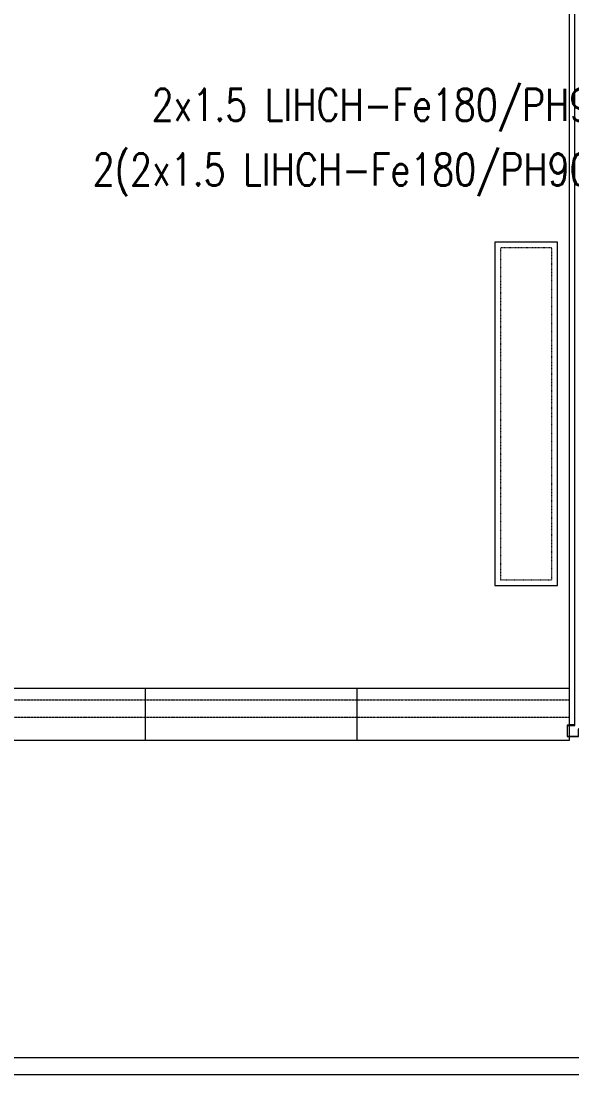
# Model space of a CAD drawing. Extents: x -3709 to 34962, y 0 to 8245.
# Drawn here: x 23302 to 23783, y 0 to 920 of the extents above; entities that cross this region are included whole.
import ezdxf

# ---------------------------------------------------------------- set-up
doc = ezdxf.new("R2010")
doc.units = 0
doc.linetypes.add('DOT2', pattern=[0.125, 0, -0.125])
doc.linetypes.add('HIDDEN', pattern=[0.375, 0.25, -0.125])
doc.layers.get('0').update_dxf_attribs({"color": 9, "lineweight": 9})
for name, color, linetype, lineweight in [('06D', 9, 'Continuous', 9), ('10A', 9, 'Continuous', 9), ('20', 9, 'DOT2', 9), ('40A', 9, 'Continuous', 9), ('E-YAZI', 7, 'Continuous', 30)]:
    doc.layers.add(name, color=color, linetype=linetype, lineweight=lineweight)
doc.styles.add('E-YAZI', font='txttw.shx')

# ---------------------------------------------------------------- blocks, each defined once
blk = doc.blocks.new('cephekompozit2.kat')
at = {"layer": '10A'}
for points in [[(675.08, 25963.77), (675, 29556.27), (679.5, 29556.27), (679.58, 25963.77), (675.08, 25963.77)], [(673.2, 25963.32), (679.7, 25963.32), (679.7, 25968.62), (679.5, 25968.62), (679.5, 25963.52), (673, 25963.52), (673, 25953.52), (683, 25953.52), (683, 25960.02), (687.91, 25960.02), (687.91, 25960.22), (682.8, 25960.22), (682.8, 25953.72), (673.2, 25953.72), (673.2, 25963.32)]]:
    blk.add_lwpolyline(points, dxfattribs=at)
blk = doc.blocks.new('krt-harpusta1')
for points in [[(16786.22, 292.5), (16786.22, 337.5), (14425.84, 337.5), (14425.84, 1327.5), (16786.19, 1327.5), (16786.19, 1372.5), (14380.84, 1372.5), (14380.84, 292.5), (16786.22, 292.5)], [(16415.84, 292.5), (16415.84, 337.5)], [(16600.84, 292.5), (16600.84, 337.5)]]:
    blk.add_lwpolyline(points)
at = {"layer": '06D', "linetype": 'HIDDEN'}
for points in [[(16786.19, 1352.5), (14400.84, 1352.5), (14400.84, 312.5), (16786.22, 312.5), (16786.22, 312.5)], [(16786.19, 1337.5), (14415.84, 1337.5), (14415.84, 327.5), (16786.22, 327.5)]]:
    blk.add_lwpolyline(points, dxfattribs=at)
blk = doc.blocks.new('p-harpuşta')
at = {"layer": '06D'}
blk.add_lwpolyline([(-55, 0), (0, 0), (0, 300), (-55, 300)], close=True, dxfattribs=at)
at = {"layer": '20'}
blk.add_lwpolyline([(-50, 5), (-5, 5), (-5, 295), (-50, 295)], close=True, dxfattribs=at)

msp = doc.modelspace()

# ---------------------------------------------------------------- linework, layer by layer
at = {"layer": '40A'}
for points in [[(27980, 0), (20985, 0), (20985, 4205), (27980, 4205)], [(21065, 4190), (27440.06, 4190), (27440.06, 15), (21065, 15)]]:
    msp.add_lwpolyline(points, close=True, dxfattribs=at)

# ---------------------------------------------------------------- block references
msp.add_blockref('cephekompozit2.kat', (23106.14, -25658.02))
at = {"layer": '06D'}
for name, p in [('krt-harpusta1', (6995, 0)), ('p-harpuşta', (23770.84, 427.5))]:
    msp.add_blockref(name, p, dxfattribs=at)

# ---------------------------------------------------------------- texts
at = {"layer": 'E-YAZI', "color": 3, "style": 'E-YAZI', "width": 0.8}
for s, p in [('2x1.5 LIHCH-Fe180/PH90', (23416.19, 833.31)), ('2(2x1.5 LIHCH-Fe180/PH90)', (23364.69, 776.81))]:
    msp.add_text(s, height=28, dxfattribs=at).set_placement(p)

doc.saveas('drawing.dxf')
